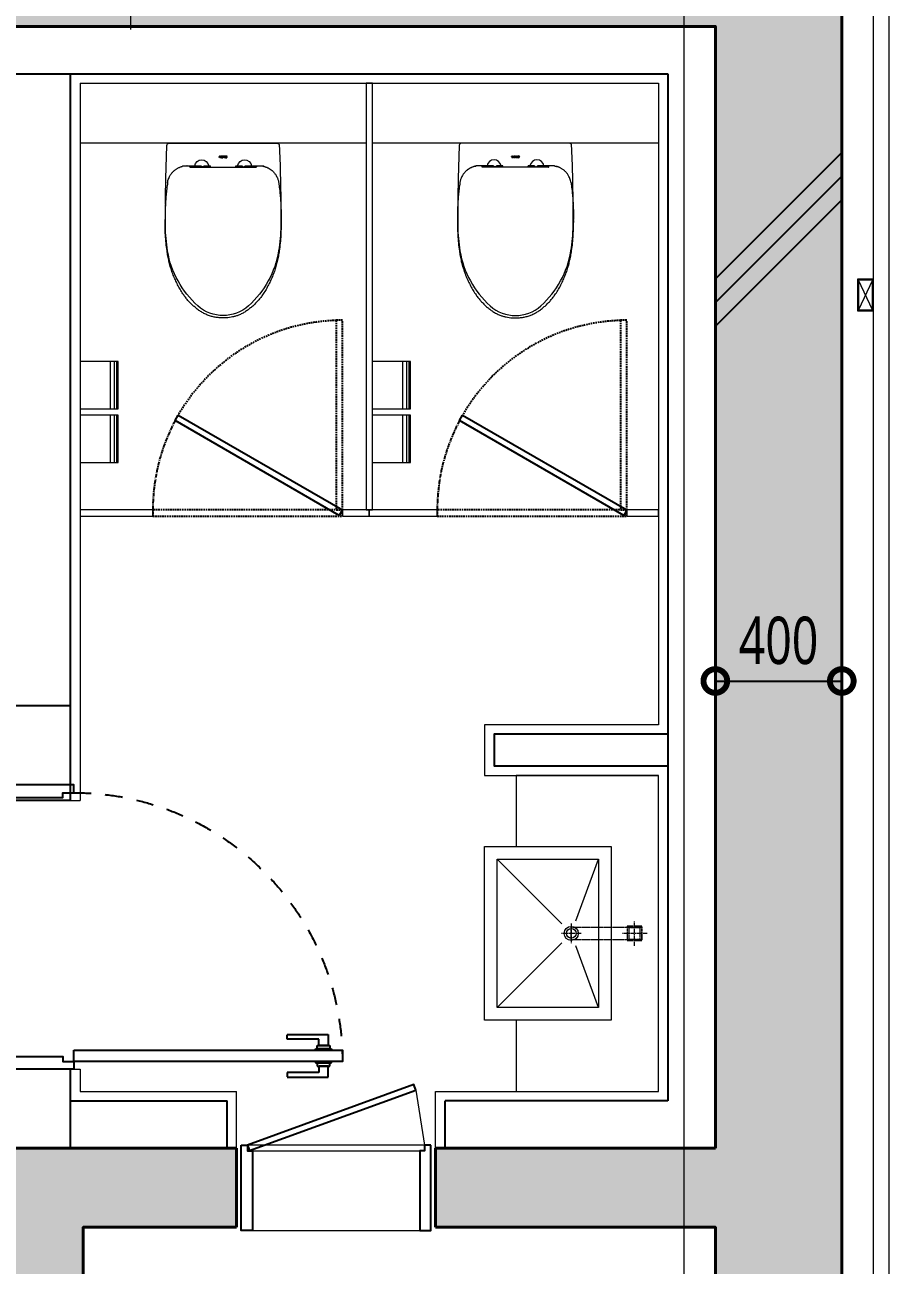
# Model space of a CAD drawing. Header units: millimetres. Extents: x 4739419 to 5837985, y 2291271 to 3446271.
# Drawn here: x 4996027 to 4998762, y 2416821 to 2420746 of the extents above; entities that cross this region are included whole.
import ezdxf

# ---------------------------------------------------------------- set-up
doc = ezdxf.new("R2010")
doc.units = ezdxf.units.MM
for name, pattern in [('XR-평면도$0$CENTER', [2, 1.25, -0.25, 0.25, -0.25]), ('XR-평면도$0$DASHEDX2', [1.5, 1, -0.5]), ('XR-평면도$0$HID', [2, 1.1, -0.9])]:
    doc.linetypes.add(name, pattern=pattern)
doc.layers.get('0').update_dxf_attribs({"color": 255})
for name, color, linetype, lineweight in [('XR-평면도$0$A-CNTL', 9, 'Continuous', 15), ('XR-평면도$0$A-CONC-LIN1', 9, 'Continuous', 40), ('XR-평면도$0$A-DWXM-DOOR', 9, 'Continuous', 25), ('XR-평면도$0$A-DWXM-ELEV', 9, 'Continuous', 18), ('XR-평면도$0$A-ELEV-LIN3', 9, 'Continuous', 18), ('XR-평면도$0$A-FLXM-SANI', 9, 'Continuous', 20), ('XR-평면도$0$A-SECT-LIN2', 9, 'Continuous', 20), ('XR-평면도$0$A-SECT-LIN3', 9, 'Continuous', 18), ('XR-평면도$0$A-WAXM-CUBI', 9, 'Continuous', 20), ('XR-평면도$0$A-WAXM-DRYW', 9, 'Continuous', 25), ('XR-평면도$0$A-WAXM-PANL', 9, 'Continuous', 20), ('XR-평면도$0$A-XXXX-FIN2', 9, 'Continuous', 20), ('XR-평면도$0$A-XXXX-HATC', 9, 'Continuous', 18), ('XR-평면도$0$A-XXXX-OPEN', 9, 'Continuous', 15)]:
    doc.layers.add(name, color=color, linetype=linetype, lineweight=lineweight)
doc.layers.add('XR-평면도$0$A-CONC-SOLD', color=9, linetype='Continuous')
doc.layers.add('XR-평면도$0$A-DIM', color=9, linetype='Continuous')
doc.styles.add('XR-평면도$0$Standard', font='malgun.ttf', dxfattribs={"width": 0.75, "height": 150})
doc.dimstyles.new('XR-평면도$0$STANDARD', dxfattribs={"dimtxt": 150, "dimasz": 150, "dimexe": 0.18, "dimexo": 0.0625, "dimgap": 50, "dimtad": 1, "dimtoh": 1, "dimdec": 0, "dimzin": 0, "dimdsep": 46, "dimlunit": 6, "dimtxsty": 'XR-평면도$0$Standard', "dimblk": 'XR-평면도$0$_DotSmall', "dimcen": 1, "dimadec": 0, "dimazin": 0, "dimtfac": 1, "dimtdec": 0, "dimtofl": 0, "dimtmove": 2, "dimatfit": 3, "dimldrblk": 'XR-평면도$0$_DotSmall', "dimfxl": 1, "dimtolj": 1, "dimtzin": 0, "dimarcsym": 0})

# ---------------------------------------------------------------- blocks, each defined once
blk = doc.blocks.new('XR-평면도$0$중심선(210216)')
at = {"layer": 'XR-평면도$0$A-CNTL', "ltscale": 300}
blk.add_lwpolyline([(132000, 206000), (132000, -10000)], dxfattribs=at)
blk = doc.blocks.new('XR-평면도$0$윈드컬럼(13000)_2')
at = {"layer": 'XR-평면도$0$A-SECT-LIN2'}
blk.add_lwpolyline([(-100, 6550), (-100, 6450), (-50, 6450), (-50, 6550)], close=True, dxfattribs=at)
at = {"layer": 'XR-평면도$0$A-SECT-LIN3'}
blk.add_lwpolyline([(-97, 6547), (-97, 6453), (-53, 6453), (-53, 6547)], close=True, dxfattribs=at)
at = {"layer": 'XR-평면도$0$A-XXXX-OPEN'}
for p, q in [((-97, 6453), (-53, 6547)), ((-97, 6547), (-53, 6453))]:
    blk.add_line(p, q, dxfattribs=at)
blk = doc.blocks.new('XR-평면도$0$_DotSmall')
at = {"color": 0, "linetype": 'ByBlock', "const_width": 0.5}
blk.add_lwpolyline([(-0.0625, 0, 1), (0.0625, 0, 1)], format="xyb", close=True, dxfattribs=at)
blk = doc.blocks.new('*D817')
at = {"layer": 'XR-평면도$0$A-DIM', "color": 0, "lineweight": -2, "transparency": 16777216}
for p, q in [((4998211.8, 2418966.2), (4998211.8, 2418669.6)), ((4998611.8, 2418966.2), (4998611.8, 2418669.6)), ((4998211.8, 2418669.8), (4998611.8, 2418669.8))]:
    blk.add_line(p, q, dxfattribs=at)
at = {"layer": 'XR-평면도$0$A-DIM', "color": 0, "lineweight": -2, "transparency": 16777216, "xscale": 150, "yscale": 150, "zscale": 150, "rotation": 180}
blk.add_blockref('XR-평면도$0$_DotSmall', (4998211.8, 2418669.8), dxfattribs=at)
at = {"layer": 'XR-평면도$0$A-DIM', "color": 0, "lineweight": -2, "transparency": 16777216, "xscale": 150, "yscale": 150, "zscale": 150}
blk.add_blockref('XR-평면도$0$_DotSmall', (4998611.8, 2418669.8), dxfattribs=at)
at = {"layer": 'XR-평면도$0$A-DIM', "color": 0, "transparency": 16777216, "insert": (4998411.8, 2418797.3), "char_height": 150, "attachment_point": 5, "style": 'XR-평면도$0$Standard'}
blk.add_mtext('\\A1;400', dxfattribs=at)
blk = doc.blocks.new('XR-평면도$0$대변기_04')
at = {"layer": 'XR-평면도$0$A-FLXM-SANI'}
for p, q in [((170.8, -200), (-170.8, -200)), ((-105, -274.9), (-105, -271.9)), ((-60, -270.9), (-60, -270.8)), ((-60, -270.8), (-60, -271)), ((-60, -271.4), (-60, -270.9)), ((-60, -271), (-60, -271.7)), ((-60, -271.7), (-60, -271.4)), ((-12.4, -240.2), (-11.5, -241.2)), ((-12.4, -240.2), (-6.8, -240.2)), ((-12.4, -242.2), (-12.4, -240.2)), ((-12.4, -240.4), (-11.6, -241.3)), ((-12.4, -240.6), (-11.7, -241.4)), ((-12.4, -240.8), (-11.7, -241.5)), ((-12.4, -240.9), (-11.8, -241.6)), ((-12.4, -241.1), (-11.8, -241.8)), ((-12.4, -241.3), (-11.8, -241.9)), ((-12.4, -241.5), (-11.8, -242.1)), ((-12.4, -241.7), (-11.9, -242.2)), ((-12.4, -241.8), (-12.1, -242.2)), ((-12.4, -242), (-12.3, -242.2)), ((-12.4, -242.2), (-12.4, -242.2)), ((-12.4, -242.2), (-11.8, -242.2)), ((-12.3, -240.2), (-11.4, -241.1)), ((-12.1, -240.2), (-11.3, -241)), ((-12, -240.2), (-11.2, -240.9)), ((-11.8, -240.2), (-11.1, -240.9)), ((-11.8, -242.2), (-11.8, -241.9)), ((-11.6, -240.2), (-11, -240.8)), ((-11.4, -240.2), (-10.8, -240.8)), ((-11.3, -240.2), (-10.6, -240.8)), ((-11.3, -244.8), (-11.3, -245.5)), ((-10.7, -244.8), (-11.3, -244.8)), ((-11.3, -244.9), (-10.8, -245.5)), ((-11.3, -245.1), (-10.9, -245.5)), ((-11.3, -245.2), (-11.1, -245.5)), ((-11.3, -245.4), (-11.3, -245.5)), ((-7.9, -245.5), (-11.3, -245.5)), ((-11.2, -244.8), (-10.6, -245.5)), ((-11.1, -240.2), (-10.4, -240.8)), ((-11, -244.8), (-10.4, -245.5)), ((-10.9, -240.2), (-10.3, -240.8)), ((-10.9, -244.8), (-10.2, -245.5)), ((-10.7, -240.2), (-9, -242)), ((-10.7, -240.8), (-10.3, -240.8)), ((-10.7, -244.8), (-10.1, -245.5)), ((-10.6, -240.2), (-9, -241.8)), ((-10.5, -244.8), (-9.9, -245.5)), ((-10.4, -240.2), (-9, -241.6)), ((-10.4, -244.7), (-9.7, -245.5)), ((-10.3, -240.8), (-9, -242.1)), ((-10.3, -240.8), (-10.3, -244.4)), ((-10.3, -241), (-9, -242.3)), ((-10.3, -241.2), (-9, -242.5)), ((-10.3, -241.4), (-9, -242.7)), ((-10.3, -241.5), (-9, -242.8)), ((-10.3, -241.7), (-9, -243)), ((-10.3, -241.9), (-9, -243.2)), ((-10.3, -242.1), (-9, -243.4)), ((-10.3, -242.3), (-9, -243.5)), ((-10.3, -242.4), (-9, -243.7)), ((-10.3, -242.6), (-9, -243.9)), ((-10.3, -242.8), (-9, -244.1)), ((-10.3, -243), (-9, -244.3)), ((-10.3, -243.1), (-9, -244.4)), ((-10.3, -243.3), (-8.1, -245.5)), ((-10.3, -243.5), (-8.3, -245.5)), ((-10.3, -243.7), (-8.5, -245.5)), ((-10.3, -243.8), (-8.6, -245.5)), ((-10.3, -244), (-8.8, -245.5)), ((-10.3, -244.2), (-9, -245.5)), ((-10.3, -244.4), (-9.2, -245.5)), ((-10.3, -244.5), (-9.3, -245.5)), ((-10.3, -244.7), (-9.5, -245.5)), ((-10.2, -240.2), (-9, -241.4)), ((-10, -240.2), (-9, -241.2)), ((-9.8, -240.2), (-9, -241.1)), ((-9.7, -240.2), (-9, -240.9)), ((-9.5, -240.2), (-8.9, -240.8)), ((-9.3, -240.2), (-8.7, -240.8)), ((-9.1, -240.2), (-8.5, -240.8)), ((-9, -240.2), (-8.3, -240.8)), ((-9, -240.8), (-9, -244.4)), ((-9, -240.8), (-8.5, -240.8)), ((-9, -245.5), (-9, -245.5)), ((-8.8, -240.2), (-8.1, -240.9)), ((-8.6, -240.2), (-6.8, -242)), ((-8.6, -244.8), (-7.9, -245.5)), ((-7.9, -244.8), (-8.6, -244.8)), ((-8.4, -240.2), (-6.8, -241.8)), ((-8.4, -244.8), (-7.9, -245.3)), ((-8.3, -240.2), (-6.8, -241.7)), ((-8.2, -244.8), (-7.9, -245.2)), ((-8.1, -240.2), (-6.8, -241.5)), ((-8, -244.8), (-7.9, -245)), ((-7.9, -240.2), (-6.8, -241.3)), ((-7.9, -244.8), (-7.9, -245.5)), ((-7.7, -240.2), (-6.8, -241.1)), ((-7.5, -240.2), (-6.8, -241)), ((-7.5, -241.5), (-6.8, -242.2)), ((-7.4, -240.2), (-6.8, -240.8)), ((-7.4, -241.7), (-7, -242.2)), ((-7.4, -241.9), (-7.1, -242.2)), ((-7.4, -242.2), (-7.4, -241.9)), ((-7.4, -242.1), (-7.3, -242.2)), ((-7.4, -242.2), (-6.8, -242.2)), ((-7.2, -240.2), (-6.8, -240.6)), ((-7, -240.2), (-6.8, -240.4)), ((-6.8, -240.2), (-6.8, -240.3)), ((-6.8, -242.2), (-6.8, -240.2)), ((-6.8, -240.8), (-6.8, -240.8)), ((-6.4, -242.6), (-3.3, -245.6)), ((-6.4, -242.8), (-3.5, -245.6)), ((-6.4, -243), (-3.7, -245.6)), ((-6.4, -243.1), (-3.9, -245.6)), ((-6.3, -242), (-4.9, -243.4)), ((-6.3, -242.1), (-4.8, -243.6)), ((-6.3, -242.3), (-4.7, -243.9)), ((-6.3, -242.4), (-4.6, -244.1)), ((-6.3, -243.4), (-4.1, -245.5)), ((-6.3, -243.6), (-4.4, -245.5)), ((-6.2, -241.8), (-4.9, -243)), ((-6.2, -241.9), (-4.9, -243.2)), ((-6.2, -243.9), (-4.7, -245.3)), ((-6.1, -241.6), (-4.9, -242.8)), ((-6, -241.4), (-4.9, -242.5)), ((-6, -241.5), (-4.9, -242.7)), ((-6, -244.2), (-5.1, -245.1)), ((-5.9, -241.3), (-4.9, -242.3)), ((-5.8, -241.1), (-4.8, -242)), ((-5.8, -241.2), (-4.8, -242.2)), ((-5.7, -241), (-4.8, -241.9)), ((-5.6, -240.9), (-4.7, -241.8)), ((-5.5, -240.8), (-4.7, -241.6)), ((-5.4, -240.7), (-4.6, -241.5)), ((-5.3, -240.7), (-4.6, -241.4)), ((-5.2, -240.6), (-4.5, -241.3)), ((-5.1, -240.5), (-4.4, -241.2)), ((-5, -240.5), (-4.4, -241.1)), ((-4.9, -240.4), (-4.3, -241)), ((-4.7, -240.3), (-4.2, -240.9)), ((-4.6, -240.3), (-4.1, -240.8)), ((-4.5, -240.2), (-3.9, -240.8)), ((-4.4, -240.2), (-3.8, -240.7)), ((-4.2, -240.1), (-3.7, -240.7)), ((-4.1, -240.1), (-3.5, -240.7)), ((-4, -240.1), (-3.4, -240.6)), ((-3.9, -244.9), (-3.2, -245.6)), ((-3.8, -240), (-3.2, -240.6)), ((-3.7, -245), (-3, -245.6)), ((-3.6, -240), (-3, -240.7)), ((-3.5, -240), (-2.7, -240.8)), ((-3.4, -245), (-2.8, -245.6)), ((-3.3, -240), (-0.3, -243.1)), ((-3.3, -245), (-2.7, -245.6)), ((-3.1, -240), (-0.2, -242.9)), ((-3.1, -245), (-2.5, -245.5)), ((-3, -245), (-2.4, -245.5)), ((-2.9, -240), (-0.2, -242.7)), ((-2.8, -244.9), (-2.3, -245.5)), ((-2.7, -240.1), (-0.3, -242.5)), ((-2.7, -244.9), (-2.1, -245.4)), ((-2.6, -244.8), (-2, -245.4)), ((-2.5, -240.1), (-0.3, -242.3)), ((-2.5, -244.7), (-1.9, -245.3)), ((-2.4, -244.7), (-1.8, -245.3)), ((-2.3, -240.2), (-0.3, -242.1)), ((-2.3, -244.6), (-1.7, -245.2)), ((-2.2, -244.5), (-1.5, -245.1)), ((-2.1, -244.4), (-1.4, -245.1)), ((-2, -240.3), (-0.4, -241.8)), ((-2, -241.5), (-0.3, -243.2)), ((-2, -244.2), (-1.2, -244.9)), ((-2, -244.3), (-1.3, -245)), ((-1.9, -241.8), (-0.3, -243.4)), ((-1.9, -243.9), (-1.1, -244.7)), ((-1.9, -244), (-1.1, -244.8)), ((-1.8, -242), (-0.3, -243.5)), ((-1.8, -242.3), (-0.4, -243.6)), ((-1.8, -243.3), (-0.7, -244.4)), ((-1.8, -243.5), (-0.8, -244.5)), ((-1.8, -243.6), (-0.9, -244.6)), ((-1.8, -243.8), (-1, -244.6)), ((-1.7, -242.5), (-0.4, -243.8)), ((-1.7, -242.7), (-0.5, -243.9)), ((-1.7, -242.8), (-0.5, -244)), ((-1.7, -243), (-0.6, -244.1)), ((-1.7, -243.2), (-0.7, -244.3)), ((-1.6, -240.5), (-0.6, -241.5)), ((0.3, -240.2), (1.2, -241.2)), ((0.3, -240.2), (6, -240.2)), ((0.3, -242.2), (0.3, -240.2)), ((0.3, -240.4), (1.1, -241.3)), ((0.3, -240.6), (1.1, -241.4)), ((0.3, -240.8), (1, -241.5)), ((0.3, -240.9), (1, -241.6)), ((0.3, -241.1), (0.9, -241.8)), ((0.3, -241.3), (0.9, -241.9)), ((0.3, -241.5), (0.9, -242.1)), ((0.3, -241.7), (0.8, -242.2)), ((0.3, -241.8), (0.7, -242.2)), ((0.3, -242), (0.5, -242.2)), ((0.3, -242.2), (0.3, -242.2)), ((0.3, -242.2), (0.9, -242.2)), ((0.4, -240.2), (1.3, -241.1)), ((0.6, -240.2), (1.4, -241)), ((0.8, -240.2), (1.5, -240.9)), ((0.9, -242.2), (0.9, -241.9)), ((1, -240.2), (1.7, -240.9)), ((1.1, -240.2), (1.8, -240.8)), ((1.3, -240.2), (1.9, -240.8)), ((2.1, -244.8), (1.4, -244.8)), ((1.4, -244.8), (1.4, -245.5)), ((1.4, -244.9), (2, -245.5)), ((1.4, -245.1), (1.8, -245.5)), ((1.4, -245.2), (1.6, -245.5)), ((1.4, -245.4), (1.5, -245.5)), ((4.9, -245.5), (1.4, -245.5)), ((1.5, -240.2), (2.1, -240.8)), ((1.5, -244.8), (2.2, -245.5)), ((1.7, -240.2), (2.3, -240.8)), ((1.7, -244.8), (2.3, -245.5)), ((1.8, -240.2), (2.5, -240.8)), ((1.9, -244.8), (2.5, -245.5)), ((2, -240.2), (3.8, -242)), ((2, -240.8), (2.5, -240.8)), ((2.1, -244.8), (2.7, -245.5)), ((2.2, -240.2), (3.8, -241.8)), ((2.2, -244.8), (2.9, -245.5)), ((2.3, -244.7), (3, -245.5)), ((2.4, -240.2), (3.8, -241.6)), ((2.4, -244.7), (3.2, -245.5)), ((2.5, -240.2), (3.8, -241.4)), ((2.5, -240.8), (3.8, -242.1)), ((2.5, -240.8), (2.5, -244.4)), ((2.5, -241), (3.8, -242.3)), ((2.5, -241.2), (3.8, -242.5)), ((2.5, -241.4), (3.8, -242.7)), ((2.5, -241.5), (3.8, -242.8)), ((2.5, -241.7), (3.8, -243)), ((2.5, -241.9), (3.8, -243.2)), ((2.5, -242.1), (3.8, -243.4)), ((2.5, -242.3), (3.8, -243.5)), ((2.5, -242.4), (3.8, -243.7)), ((2.5, -242.6), (3.8, -243.9)), ((2.5, -242.8), (3.8, -244.1)), ((2.5, -243), (3.8, -244.3)), ((2.5, -243.1), (3.8, -244.4)), ((2.5, -243.3), (4.6, -245.5)), ((2.5, -243.5), (4.5, -245.5)), ((2.5, -243.7), (4.3, -245.5)), ((2.5, -243.8), (4.1, -245.5)), ((2.5, -244), (3.9, -245.5)), ((2.5, -244.2), (3.8, -245.5)), ((2.5, -244.4), (3.6, -245.5)), ((2.5, -244.5), (3.4, -245.5)), ((2.7, -240.2), (3.8, -241.2)), ((2.9, -240.2), (3.8, -241.1)), ((3.1, -240.2), (3.8, -240.9)), ((3.3, -240.2), (3.9, -240.8)), ((3.4, -240.2), (4.1, -240.8)), ((3.6, -240.2), (4.2, -240.8)), ((3.8, -240.2), (4.4, -240.8)), ((3.8, -240.8), (4.3, -240.8)), ((3.8, -240.8), (3.8, -244.4)), ((3.8, -245.5), (3.8, -245.5)), ((4, -240.2), (4.7, -240.9)), ((4.1, -240.2), (6, -242)), ((4.2, -244.8), (4.8, -245.5)), ((4.9, -244.8), (4.2, -244.8)), ((4.3, -240.2), (6, -241.8)), ((4.4, -244.8), (4.9, -245.3)), ((4.5, -240.2), (6, -241.7)), ((4.5, -244.8), (4.9, -245.2)), ((4.7, -240.2), (6, -241.5)), ((4.7, -244.8), (4.9, -245)), ((4.8, -240.2), (6, -241.3)), ((4.9, -244.8), (4.9, -245.5)), ((5, -240.2), (6, -241.1)), ((5.2, -240.2), (6, -241)), ((5.3, -241.5), (6, -242.2)), ((5.3, -241.7), (5.8, -242.2)), ((5.3, -241.9), (5.6, -242.2)), ((5.3, -242.2), (5.3, -241.9)), ((5.3, -242.1), (5.4, -242.2)), ((5.3, -242.2), (6, -242.2)), ((5.4, -240.2), (6, -240.8)), ((5.5, -240.2), (6, -240.6)), ((5.7, -240.2), (6, -240.4)), ((5.9, -240.2), (6, -240.3)), ((6, -242.2), (6, -240.2)), ((6, -240.8), (6, -240.8)), ((6.4, -242.3), (8, -243.9)), ((6.4, -242.4), (8.1, -244.1)), ((6.4, -242.6), (9.4, -245.6)), ((6.4, -242.8), (9.2, -245.6)), ((6.4, -243), (9, -245.6)), ((6.4, -243.1), (8.8, -245.6)), ((6.4, -243.4), (8.6, -245.5)), ((6.5, -241.9), (7.9, -243.2)), ((6.5, -242), (7.9, -243.4)), ((6.5, -242.1), (7.9, -243.6)), ((6.5, -243.6), (8.3, -245.5)), ((6.6, -241.6), (7.8, -242.8)), ((6.6, -241.8), (7.8, -243)), ((6.6, -243.9), (8, -245.3)), ((6.7, -241.5), (7.8, -242.7)), ((6.8, -241.3), (7.9, -242.3)), ((6.8, -241.4), (7.9, -242.5)), ((6.8, -244.2), (7.6, -245.1)), ((6.9, -241.2), (7.9, -242.2)), ((7, -241.1), (7.9, -242)), ((7.1, -241), (8, -241.9)), ((7.2, -240.9), (8, -241.8)), ((7.3, -240.8), (8, -241.6)), ((7.4, -240.7), (8.1, -241.5)), ((7.5, -240.7), (8.2, -241.4)), ((7.6, -240.6), (8.2, -241.3)), ((7.7, -240.5), (8.3, -241.2)), ((7.8, -240.5), (8.4, -241.1)), ((7.9, -240.4), (8.5, -241)), ((8, -240.3), (8.6, -240.9)), ((8.1, -240.3), (8.7, -240.8)), ((8.2, -240.2), (8.8, -240.8)), ((8.4, -240.2), (8.9, -240.7)), ((8.5, -240.1), (9.1, -240.7)), ((8.6, -240.1), (9.2, -240.7)), ((8.8, -240.1), (9.4, -240.6)), ((8.8, -244.9), (9.6, -245.6)), ((8.9, -240), (9.5, -240.6)), ((9.1, -240), (9.8, -240.7)), ((9.1, -245), (9.8, -245.6)), ((9.3, -240), (10, -240.8)), ((9.3, -245), (9.9, -245.6)), ((9.4, -240), (12.5, -243.1)), ((9.5, -245), (10.1, -245.6)), ((9.6, -240), (12.5, -242.9)), ((9.6, -245), (10.2, -245.5)), ((9.8, -240), (12.5, -242.7)), ((9.8, -245), (10.3, -245.5)), ((9.9, -244.9), (10.5, -245.5)), ((10, -240.1), (12.5, -242.5)), ((10.1, -244.9), (10.6, -245.4)), ((10.2, -240.1), (12.5, -242.3)), ((10.2, -244.8), (10.7, -245.4)), ((10.3, -244.7), (10.9, -245.3)), ((10.4, -244.7), (11, -245.3)), ((10.5, -240.2), (12.4, -242.1)), ((10.5, -244.6), (11.1, -245.2)), ((10.6, -244.4), (11.3, -245.1)), ((10.6, -244.5), (11.2, -245.1)), ((10.7, -244.3), (11.4, -245)), ((10.8, -240.3), (12.3, -241.8)), ((10.8, -241.5), (12.5, -243.2)), ((10.8, -244), (11.6, -244.8)), ((10.8, -244.2), (11.5, -244.9)), ((10.9, -241.8), (12.4, -243.4)), ((10.9, -242), (12.4, -243.5)), ((10.9, -243.6), (11.9, -244.6)), ((10.9, -243.8), (11.8, -244.6)), ((10.9, -243.9), (11.7, -244.7)), ((11, -242.3), (12.4, -243.6)), ((11, -242.5), (12.3, -243.8)), ((11, -242.7), (12.3, -243.9)), ((11, -242.8), (12.2, -244)), ((11, -243), (12.2, -244.1)), ((11, -243.2), (12.1, -244.3)), ((11, -243.3), (12, -244.4)), ((11, -243.5), (11.9, -244.5)), ((11.2, -240.5), (12.1, -241.5)), ((40, -275.2), (40, -270.8)), ((60, -270.8), (60, -271.7)), ((70, -271.7), (70, -270.8)), ((105, -271.8), (105, -275)), ((183.6, -443.9), (183.6, -450.5))]:
    blk.add_line(p, q, dxfattribs=at)
for centre, radius, start, end in [((4817.4, -426.1), 5000, 177.4853, 179.6259), ((-170.8, -207), 7, 90, 177.4853), ((170.8, -207), 7, 2.5147, 90), ((-4817.4, -426.1), 5000, 0.3742, 2.5147), ((-104, -271.8), 0.977, 88.2538, 186.3124), ((-117.5, -271.4), 13.5, 358.9467, 2.8064), ((-67.8, -275), 22.6, 10.9217, 169.0858), ((-83.5, -271.4), 13.6, 358.9539, 2.7992), ((-343.4, -275), 303.5, 359.9556, 0.7931), ((-10.7, -241.9), 1.07, 90, 179.9879), ((-10.7, -244.4), 0.4, 270, 0), ((-8.6, -244.4), 0.4, 179.9875, 270), ((-8.5, -241.9), 1.07, 359.9879, 90), ((-3.6, -242.8), 2.73, 142.9971, 216.4376), ((-3.2, -243.3), 3.27, 39.7691, 140.1969), ((-3.2, -242.4), 3.27, 219.3563, 320.6103), ((-1.2, -242.8), 3.64, 160.7944, 199.1203), ((-3.2, -242.1), 1.47, 19.1935, 160.7944), ((-3.2, -243.5), 1.47, 199.1203, 340.8677), ((-5.3, -242.8), 3.64, 340.8677, 19.1935), ((-2.9, -242.8), 2.73, 323.5258, 36.9655), ((2, -241.9), 1.07, 90, 179.9879), ((2.1, -244.4), 0.4, 270, 0), ((4.2, -244.4), 0.4, 179.9875, 270), ((4.3, -241.9), 1.07, 359.9879, 90), ((9.1, -242.8), 2.73, 142.9971, 216.4376), ((9.4, -243.3), 3.27, 39.7691, 140.1969), ((9.4, -242.4), 3.27, 219.3563, 320.6103), ((11.5, -242.8), 3.64, 160.7944, 199.1203), ((9.4, -242.1), 1.47, 19.1935, 160.7944), ((9.4, -243.5), 1.47, 199.1203, 340.8677), ((7.4, -242.8), 3.64, 340.8677, 19.1935), ((9.8, -242.8), 2.73, 323.5659, 37.0064), ((67.8, -275), 22.6, 10.9294, 169.0706), ((4817.4, -426.1), 5000, 179.6259, 180.4069), ((-7645.2, -414.1), 7827.8, 359.65229, 0.13615), ((317.5, -458), 500, 180.4069, 189.5044), ((-317.5, -458), 500, 350.4956, 359.5931), ((120.2, -491.1), 300, 189.5044, 228.0848), ((-120.2, -491.1), 300, 311.9152, 350.4956), ((0, -625), 120, 228.0848, 311.9152)]:
    blk.add_arc(centre, radius, start, end, dxfattribs=at)
for points, knots in [([(-130.1, -273.1), (-131, -273.4), (-132.8, -273.9), (-135.5, -274.9), (-138.1, -275.9), (-140.8, -277.2), (-143.5, -278.6), (-146, -280), (-147.9, -281.2), (-149.7, -282.4), (-151.4, -283.7), (-153.1, -285), (-155.7, -287.1), (-158.8, -290.1), (-162.4, -294.1), (-165.3, -298), (-168, -302.3), (-170.6, -307.1), (-172.7, -312.2), (-174.2, -316.8), (-175.2, -320.9), (-175.6, -323.5), (-175.8, -324.8)], [0, 0, 0, 0, 0.038415, 0.080237, 0.115789, 0.152261, 0.201926, 0.239706, 0.271286, 0.296594, 0.32824, 0.357618, 0.384708, 0.465477, 0.537704, 0.603102, 0.664392, 0.747724, 0.826007, 0.891661, 0.946891, 1, 1, 1, 1]), ([(-130.1, -273.1), (-130.1, -273.1), (-130.1, -273.1), (-130, -273.1), (-130, -273.1)], [0, 0, 0, 0, 0.8492725, 1, 1, 1, 1]), ([(-125.6, -271.9), (-125.7, -271.9), (-126.5, -272), (-127.3, -272.3), (-128.1, -272.5)], [0, 0, 0, 0, 0.148354, 1, 1, 1, 1]), ([(-128.1, -272.5), (-128.1, -272.5), (-128, -272.5), (-128, -272.5), (-128, -272.5)], [0, 0, 0, 0, 0.237308, 1, 1, 1, 1]), ([(-128, -272.5), (-127.7, -272.4), (-127.3, -272.3), (-126.8, -272.1), (-126.3, -272), (-125.9, -271.9), (-125.3, -271.8), (-125.1, -271.8), (-124.9, -271.8)], [0, 0, 0, 0, 0.277829, 0.36409, 0.414764, 0.750072, 0.791805, 1, 1, 1, 1]), ([(-114.1, -270.9), (-115.6, -270.9), (-118.6, -271), (-122.2, -271.3), (-124.3, -271.7), (-124.9, -271.8)], [0, 0, 0, 0, 0.411206, 0.828701, 1, 1, 1, 1]), ([(-105.5, -271), (-105.5, -270.9), (-105.5, -270.8), (-105.5, -270.8), (-105.5, -270.8)], [0, 0, 0, 0, 0.410182, 1, 1, 1, 1]), ([(-105.5, -271), (-105.5, -271.5), (-105.5, -272.5), (-105.5, -273.8), (-105.5, -274.5)], [0, 0, 0, 0, 0.4995125, 1, 1, 1, 1]), ([(-103.8, -275.1), (-104, -275.1), (-104.4, -275.1), (-104.9, -275), (-105.3, -274.8), (-105.5, -274.7), (-105.5, -274.5), (-105.5, -274.5)], [0, 0, 0, 0, 0.209175, 0.417993, 0.636294, 0.87499, 1, 1, 1, 1]), ([(-104, -271.7), (-103.7, -272.1), (-103.3, -272.8), (-103, -274.1), (-103, -275), (-103, -275.1)], [0, 0, 0, 0, 0.454665, 0.904191, 1, 1, 1, 1]), ([(-60, -271.7), (-60, -271.9), (-60.1, -272.3), (-60.9, -273), (-62.1, -273.7), (-63.7, -274.1), (-65.4, -274.2), (-67, -274), (-68.4, -273.4), (-69.4, -272.7), (-69.9, -272.1), (-70, -271.8), (-70, -271.7)], [0, 0, 0, 0, 0.103475, 0.206828, 0.313388, 0.42291, 0.52874, 0.629845, 0.732607, 0.840648, 0.949677, 1, 1, 1, 1]), ([(60, -271.7), (60.1, -271.9), (60.2, -272.3), (61, -273), (62.2, -273.7), (63.7, -274.1), (65.4, -274.2), (67, -273.9), (68.4, -273.4), (69.5, -272.7), (69.9, -272.1), (70, -271.8), (70, -271.7)], [0, 0, 0, 0, 0.103475, 0.206828, 0.313388, 0.42291, 0.52874, 0.629845, 0.732607, 0.840648, 0.949676, 1, 1, 1, 1]), ([(103.8, -275.1), (104, -275.1), (104.4, -275.1), (104.9, -275), (105.3, -274.8), (105.5, -274.7), (105.5, -274.5), (105.5, -274.5)], [0, 0, 0, 0, 0.209176, 0.417993, 0.636294, 0.87499, 1, 1, 1, 1]), ([(105, -271.8), (105, -271.6), (105, -271.4), (104.7, -271), (104.4, -270.8), (104.1, -270.8), (104, -270.8)], [0, 0, 0, 0, 0.263853, 0.504852, 0.762392, 1, 1, 1, 1]), ([(105.5, -274.5), (105.5, -273.8), (105.5, -272.6), (105.5, -271.6), (105.5, -270.8)], [0, 0, 0, 0, 0.4995125, 0.960743, 0.960743, 0.960743, 0.960743]), ([(124.9, -271.8), (124.3, -271.7), (122.2, -271.3), (118.6, -271), (115.6, -270.9), (114.1, -270.9)], [0, 0, 0, 0, 0.1710117, 0.5886504, 1, 1, 1, 1]), ([(114.2, -270.9), (114.2, -270.9), (114.3, -270.8), (114.3, -271), (114.4, -271.1)], [0, 0, 0, 0, 0.071491, 1, 1, 1, 1]), ([(124.9, -271.8), (125.1, -271.8), (125.3, -271.8), (126.3, -272.1), (127.2, -272.3), (128, -272.5)], [0, 0, 0, 0, 0.200369, 0.236922, 1, 1, 1, 1]), ([(175.8, -324.8), (175.4, -322.5), (174.6, -317.8), (172.3, -311.1), (169.8, -305.4), (167.1, -300.7), (164.6, -297), (161.9, -293.6), (159.2, -290.6), (156.3, -287.7), (153.3, -285.1), (149.9, -282.5), (146.7, -280.4), (143.3, -278.5), (140.1, -276.8), (136.7, -275.3), (133.4, -274.1), (131.1, -273.4), (130.1, -273.1)], [0, 0, 0, 0, 0.0949328, 0.1951642, 0.2909612, 0.3524756, 0.417565, 0.4723785, 0.5311917, 0.5840098, 0.6422862, 0.6943077, 0.7572587, 0.7998813, 0.856097, 0.9039317, 0.9546453, 1, 1, 1, 1]), ([(-39.9, -275.3), (-43.7, -275.3), (-55.8, -275.3), (-72.3, -275.3), (-90.3, -275.2), (-99.3, -275.2), (-103.8, -275.1)], [0.3906777, 0.3906777, 0.3906777, 0.3906777, 0.479148, 0.7393423, 0.8696738, 1, 1, 1, 1]), ([(0, -275), (-8.3, -275.1), (-21.6, -275.1), (-34.9, -275.2), (-39.9, -275.3)], [0, 0, 0, 0, 0.239537, 0.3841354, 0.3841354, 0.3841354, 0.3841354]), ([(40, -275.2), (35.7, -275.2), (22.4, -275.2), (9, -275.1), (0, -275)], [0.6153596, 0.6153596, 0.6153596, 0.6153596, 0.7396342, 1, 1, 1, 1]), ([(103.8, -275.1), (95.5, -275.2), (79, -275.3), (58.1, -275.3), (45.4, -275.3), (40, -275.3)], [0, 0, 0, 0, 0.2396084, 0.4796254, 0.6047896, 0.6047896, 0.6047896, 0.6047896]), ([(-175.8, -324.8), (-176.7, -331.2), (-178.5, -344), (-180.4, -363.2), (-182, -382.5), (-183, -401.9), (-183.5, -421.3), (-183.6, -434.2), (-183.6, -440.6)], [0, 0, 0, 0, 0.166639, 0.333309, 0.49999, 0.666698, 0.833429, 1, 1, 1, 1]), ([(175.8, -324.8), (176.7, -331.2), (178.5, -344), (180.4, -363.2), (182, -382.5), (183, -401.9), (183.5, -421.3), (183.6, -434.2), (183.6, -440.6)], [0, 0, 0, 0, 0.166639, 0.333309, 0.49999, 0.666697, 0.833429, 1, 1, 1, 1]), ([(-183.6, -440.6), (-183.6, -449), (-183.6, -465.7), (-182.7, -490.8), (-180.8, -515.8), (-178.1, -537.9), (-174.9, -557.1), (-171.5, -573.5), (-167.3, -589.6), (-162.2, -605.6), (-156.2, -621.1), (-149.4, -636.4), (-141.9, -651.3), (-133.8, -665.9), (-125.5, -678.8), (-117.2, -690), (-109.2, -699.6), (-100.5, -708.6), (-91.3, -717.1), (-81.5, -725), (-71.3, -732.2), (-60.5, -738.6), (-49.9, -743.5), (-39.7, -747.1), (-29.9, -749.6), (-20, -751.2), (-10, -752.2), (-3.3, -752.4), (0, -752.4)], [0, 0, 0, 0, 0.062557, 0.12508, 0.18759, 0.250104, 0.291778, 0.333444, 0.375116, 0.416777, 0.45842, 0.500087, 0.541771, 0.583424, 0.625082, 0.656338, 0.687572, 0.718789, 0.750022, 0.781276, 0.8125, 0.843692, 0.874899, 0.899873, 0.924876, 0.949924, 0.974989, 1, 1, 1, 1]), ([(0, -752.4), (4.2, -752.3), (12.6, -752.1), (25, -750.6), (37.3, -747.9), (49.2, -743.8), (60.7, -738.5), (71.5, -732.1), (81.7, -724.9), (91.4, -716.9), (100.7, -708.5), (109.4, -699.4), (117.4, -689.8), (125.7, -678.6), (134, -665.7), (142.1, -651.1), (149.5, -636.1), (156.3, -620.9), (162.3, -605.3), (167.4, -589.4), (171.5, -573.2), (174.9, -556.9), (178.1, -537.7), (180.8, -515.6), (182.7, -490.6), (183.6, -465.6), (183.6, -449), (183.6, -440.6)], [0, 0, 0, 0, 0.031308, 0.062636, 0.093975, 0.125326, 0.156662, 0.18798, 0.21927, 0.250537, 0.281806, 0.313082, 0.344355, 0.375622, 0.417293, 0.458942, 0.500569, 0.542214, 0.583862, 0.625521, 0.66717, 0.708806, 0.750426, 0.81284, 0.875244, 0.937632, 1, 1, 1, 1]), ([(183.6, -440.6), (183.6, -440.6), (183.6, -440.6), (183.6, -440.6), (183.6, -440.6), (183.6, -440.6)], [0, 0, 0, 0, 0.120536, 0.555116, 1, 1, 1, 1])]:
    blk.add_open_spline(points, degree=3, knots=knots, dxfattribs=at)
for points in [[(-130.1, -273.1), (-128, -272.5)], [(-128, -272.5), (-130, -273.1)], [(-105.7, -270.8), (-114.2, -270.9)], [(-90, -270.8), (-104, -270.8)], [(-70, -270.8), (-90, -270.8)], [(-45.6, -270.8), (-60, -270.8)], [(-40, -270.8), (-45.6, -270.8)], [(45.6, -270.8), (40, -270.8)], [(60, -270.8), (45.6, -270.8)], [(90, -270.8), (70, -270.8)], [(104, -270.8), (90, -270.8)], [(114.3, -270.9), (105.5, -270.8)], [(128, -272.5), (130.1, -273.1)]]:
    blk.add_open_spline(points, degree=1, dxfattribs=at)
blk = doc.blocks.new('XR-평면도$0$세면대2')
at = {"layer": 'XR-평면도$0$A-FLXM-SANI', "color": 1, "linetype": 'XR-평면도$0$CENTER', "ltscale": 10}
for p, q in [((0, -36), (0, -116)), ((39.5, -76), (-39.5, -76)), ((0, -244.8), (0, -307.2)), ((-31.2, -276), (31.2, -276))]:
    blk.add_line(p, q, dxfattribs=at)
at = {"layer": 'XR-평면도$0$A-FLXM-SANI', "color": 9}
for points in [[(275, -450), (500, -450), (500, 0), (-500, 0), (-500, -450), (-275, -450)], [(-39.7, -261.5), (-235, -190)], [(235, -190), (39.7, -261.5)], [(-235, -510), (-29.9, -305.8)], [(29.9, -305.8), (235, -510)]]:
    blk.add_lwpolyline(points, dxfattribs=at)
at = {"layer": 'XR-평면도$0$A-FLXM-SANI', "color": 8, "linetype": 'XR-평면도$0$DASHEDX2', "elevation": 0}
for points in [[(-23, -53), (-23, -99), (23, -99), (23, -53)], [(-18, -58), (-18, -94), (18, -94), (18, -58)]]:
    blk.add_lwpolyline(points, close=True, dxfattribs=at)
at = {"layer": 'XR-평면도$0$A-FLXM-SANI', "color": 8, "linetype": 'XR-평면도$0$DASHEDX2'}
blk.add_lwpolyline([(-20, -53), (20, -53), (20, -276), (-20, -276)], close=True, dxfattribs=at)
at = {"layer": 'XR-평면도$0$A-FLXM-SANI', "color": 3}
blk.add_lwpolyline([(-275, -150), (275, -150), (275, -550), (-275, -550)], close=True, dxfattribs=at)
at = {"layer": 'XR-평면도$0$A-FLXM-SANI', "color": 9}
blk.add_lwpolyline([(-235, -510), (-235, -190), (235, -190), (235, -510)], close=True, dxfattribs=at)
for radius in [22.3, 15.3]:
    blk.add_circle((0, -276), radius, dxfattribs=at)
blk = doc.blocks.new('XR-평면도$0$도어_005')
at = {"layer": 'XR-평면도$0$A-DWXM-DOOR'}
blk.add_lwpolyline([(60, 0), (60, 850), (25, 850), (25, 0)], close=True, dxfattribs=at)
at = {"layer": 'XR-평면도$0$A-DWXM-DOOR', "color": 9, "linetype": 'XR-평면도$0$DASHEDX2', "ltscale": 2}
for points in [[(-25, 805), (10, 805), (10, 775), (-10, 775), (-10, 675), (-25, 675)], [(20, 810), (20, 770), (10, 770), (10, 810)], [(20, 765), (20, 815), (25, 815), (25, 765)], [(65, 765), (65, 815), (60, 815), (60, 765)], [(65, 810), (65, 770), (75, 770), (75, 810)], [(110, 805), (75, 805), (75, 775), (95, 775), (95, 675), (110, 675)]]:
    blk.add_lwpolyline(points, close=True, dxfattribs=at)
at = {"layer": 'XR-평면도$0$A-DWXM-DOOR', "color": 0}
for points in [[(40, -220), (40, -35), (25, -35), (25, 0), (0, 0), (0, -220)], [(860, -220), (860, -35), (875, -35), (875, 0), (900, 0), (900, -220)]]:
    blk.add_lwpolyline(points, close=True, dxfattribs=at)
at = {"layer": 'XR-평면도$0$A-DWXM-DOOR', "color": 1, "linetype": 'XR-평면도$0$HID', "ltscale": 50}
blk.add_arc((25, 0), 850, 0, 90, dxfattribs=at)
blk = doc.blocks.new('XR-평면도$0$점검용도어250(210707)')
at = {"layer": 'XR-평면도$0$A-DWXM-DOOR'}
blk.add_lwpolyline([(-273.7, 252.6), (252.6, 444.1), (246.2, 461.5), (-280, 270)], close=True, dxfattribs=at)
for points in [[(-300, 270), (-280, 270), (-280, 251.5), (-265, 251.5), (-265, 0), (-300, 0), (-300, 270)], [(300, 270), (280, 270), (280, 251.5), (265, 251.5), (265, 0), (300, 0), (300, 270)]]:
    blk.add_lwpolyline(points, dxfattribs=at)
at = {"layer": 'XR-평면도$0$A-DWXM-ELEV'}
for p, q in [((252.6, 444.1), (280, 270)), ((280, 270), (-280, 270)), ((-265, 251.5), (265, 251.5)), ((-265, 0), (265, 0))]:
    blk.add_line(p, q, dxfattribs=at)
blk = doc.blocks.new('XR-평면도$0$ELEV_16인승(2호기)')
at = {"layer": 'XR-평면도$0$A-CNTL'}
blk.add_line((2810, 1275), (-60, 1275), dxfattribs=at)
blk = doc.blocks.new('XR-평면도$0$CORE_03_06_B2F 3F에서8F (230330)')
at = {"layer": 'XR-평면도$0$A-CONC-SOLD'}
h = blk.add_hatch(dxfattribs=at)
h.set_pattern_fill('CONC', color=256, scale=100, angle=180)
h.set_pattern_definition([(225, (259193, 729020.6), (2121.32, -2121.32), []), (225, (259193, 728945.6), (2121.32, -2121.32), []), (225, (259193, 728870.6), (2121.32, -2121.32), [])])
h.paths.add_polyline_path([(0, 0), (10950, 0), (10950, 10700), (10550, 10700), (10550, 10000), (7300, 10000), (7300, 9550), (7550, 9550), (7550, 9750), (10550, 9750), (10550, 7250), (8850, 7250), (8850, 7000), (10550, 7000), (10550, 400), (7550, 400), (7550, 7000), (7750, 7000), (7750, 7250), (7550, 7250), (7550, 8450), (7300, 8450), (7300, 5550), (6850, 5550), (6850, 5300), (7300, 5300), (7300, 400), (3500, 400), (3500, 900), (3250, 900), (3250, 400), (400, 400), (400, 2700), (3250, 2700), (3250, 2200), (3500, 2200), (3500, 3500), (3250, 3500), (3250, 2950), (400, 2950), (400, 5300), (3250, 5300), (3250, 4700), (3500, 4700), (3500, 5300), (5750, 5300), (5750, 5550), (5300, 5550), (5300, 7900), (5050, 7900), (5050, 5550), (400, 5550), (400, 9100), (1300, 9100), (1300, 9350), (400, 9350), (400, 12000), (2400, 12000), (2400, 9350), (1915, 9350), (1915, 9100), (3550, 9100), (3550, 9350), (2650, 9350), (2650, 12000), (5050, 12000), (5050, 9350), (4150, 9350), (4150, 9100), (5300, 9100), (5300, 12000), (5750, 12000), (5750, 12400), (0, 12400)])
h.paths.add_polyline_path([(6850, 12000), (10550, 12000), (10550, 11800), (10950, 11800), (10950, 12400), (6850, 12400)], flags=17)
at = {"layer": 'XR-평면도$0$A-XXXX-HATC'}
h = blk.add_hatch(color=253, dxfattribs=at)
h.dxf.hatch_style = 1
h.paths.add_polyline_path([(0, 12400), (0, 0), (10950, 0), (10950, 10685), (10550, 10685), (10550, 10000), (7300, 10000), (7300, 9615), (7550, 9615), (7550, 9750), (10550, 9750), (10550, 7250), (8765, 7250), (8765, 7000), (10550, 7000), (10550, 400), (7550, 400), (7550, 7000), (7635, 7000), (7635, 7250), (7550, 7250), (7550, 8485), (7300, 8485), (7300, 5550), (6865, 5550), (6865, 5300), (7300, 5300), (7300, 400), (3500, 400), (3500, 900), (3250, 900), (3250, 400), (400, 400), (400, 2700), (3250, 2700), (3250, 2200), (3500, 2200), (3500, 3475), (3250, 3475), (3250, 2950), (400, 2950), (400, 5300), (3250, 5300), (3250, 4775), (3500, 4775), (3500, 5300), (5735, 5300), (5735, 5550), (400, 5550), (400, 9100), (1285, 9100), (1285, 9350), (400, 9350), (400, 12000), (2400, 12000), (2400, 9350), (1915, 9350), (1915, 9100), (4235, 9100), (4235, 9350), (2650, 9350), (2650, 12000), (5050, 12000), (5050, 9350), (4865, 9350), (4865, 9100), (5300, 9100), (5300, 12000), (5735, 12000), (5735, 12400)])
h.paths.add_polyline_path([(6865, 12000), (6865, 12400), (10950, 12400), (10950, 11815), (10550, 11815), (10550, 12000)])
at = {"layer": 'XR-평면도$0$A-CONC-LIN1'}
for p, q in [((1285, 9350), (1285, 9100)), ((1915, 9350), (1915, 9100))]:
    blk.add_line(p, q, dxfattribs=at)
for points in [[(5735, 12400), (0, 12400), (0, 0), (10950, 0), (10950, 10685), (10550, 10685)], [(1285, 9350), (400, 9350), (400, 12000), (2400, 12000), (2400, 9350), (1915, 9350)], [(5735, 5300), (5735, 5550), (400, 5550), (400, 9100)], [(1285, 9100), (400, 9100)], [(4235, 9100), (1915, 9100)]]:
    blk.add_lwpolyline(points, dxfattribs=at)
at = {"layer": 'XR-평면도$0$A-DWXM-DOOR', "color": 8, "linetype": 'XR-평면도$0$DASHEDX2', "ltscale": 5}
for points in [[(1280, 7100), (680, 7100), (680, 7080), (1280, 7080)], [(680, 7080), (680, 6480), (700, 6480), (700, 7080)], [(2180, 7100), (1580, 7100), (1580, 7080), (2180, 7080)], [(1580, 7080), (1580, 6480), (1600, 6480), (1600, 7080)]]:
    blk.add_lwpolyline(points, close=True, dxfattribs=at)
at = {"layer": 'XR-평면도$0$A-DWXM-DOOR'}
for points in [[(1199.6, 6780), (680, 7080), (690, 7097.3), (1209.6, 6797.3)], [(2099.6, 6780), (1580, 7080), (1590, 7097.3), (2109.6, 6797.3)]]:
    blk.add_lwpolyline(points, close=True, dxfattribs=at)
at = {"layer": 'XR-평면도$0$A-DWXM-DOOR', "color": 1, "linetype": 'XR-평면도$0$CENTER', "ltscale": 10}
for centre in [(680, 7080), (1580, 7080)]:
    blk.add_arc(centre, 600, 331.9102, 0, dxfattribs=at)
at = {"layer": 'XR-평면도$0$A-DWXM-DOOR', "color": 8, "linetype": 'XR-평면도$0$DASHEDX2', "ltscale": 5}
for centre in [(680, 7080), (1580, 7080)]:
    blk.add_arc(centre, 600, 271.9102, 330, dxfattribs=at)
at = {"layer": 'XR-평면도$0$A-ELEV-LIN3'}
for p, q in [((580, 5920), (1485, 5920)), ((1505, 5920), (2410, 5920))]:
    blk.add_line(p, q, dxfattribs=at)
at = {"layer": 'XR-평면도$0$A-FLXM-SANI', "color": 9}
for p, q in [((1485, 6930), (1365, 6930)), ((1365, 6930), (1365, 6780)), ((1369.4, 6780), (1369.4, 6930)), ((1377.3, 6780), (1377.3, 6930)), ((1390.2, 6780), (1390.2, 6930)), ((2410, 6930), (2290, 6930)), ((2290, 6930), (2290, 6780)), ((2294.4, 6780), (2294.4, 6930)), ((2302.3, 6780), (2302.3, 6930)), ((2315.2, 6780), (2315.2, 6930)), ((1365, 6780), (1485, 6780)), ((1365, 6760), (1365, 6610)), ((1485, 6760), (1365, 6760)), ((1369.4, 6610), (1369.4, 6760)), ((1377.3, 6610), (1377.3, 6760)), ((1390.2, 6610), (1390.2, 6760)), ((2290, 6780), (2410, 6780)), ((2290, 6760), (2290, 6610)), ((2410, 6760), (2290, 6760)), ((2294.4, 6610), (2294.4, 6760)), ((2302.3, 6610), (2302.3, 6760)), ((2315.2, 6610), (2315.2, 6760)), ((1365, 6610), (1485, 6610)), ((2290, 6610), (2410, 6610))]:
    blk.add_line(p, q, dxfattribs=at)
at = {"layer": 'XR-평면도$0$A-WAXM-CUBI'}
for points in [[(680, 7100), (580, 7100), (580, 7080), (680, 7080), (680, 7100)], [(1485, 7080), (1485, 5730), (1505, 5730), (1505, 7080), (1485, 7080)], [(1580, 7100), (1495, 7100), (1495, 7080), (1580, 7080), (1580, 7100)]]:
    blk.add_lwpolyline(points, dxfattribs=at)
for points in [[(1280, 7100), (1280, 7080), (1495, 7080), (1495, 7100)], [(2180, 7100), (2180, 7080), (2410, 7080), (2410, 7100)]]:
    blk.add_lwpolyline(points, close=True, dxfattribs=at)
at = {"layer": 'XR-평면도$0$A-WAXM-DRYW'}
for p, q in [((1255, 9100), (1255, 8950)), ((1945, 9100), (1945, 8950)), ((2440, 9100), (2440, 8850)), ((550, 8950), (1255, 8950)), ((550, 5700), (550, 8950)), ((2440, 8950), (1945, 8950)), ((2440, 8000), (2440, 5700)), ((2440, 7700), (4100, 7700)), ((2440, 5700), (550, 5700))]:
    blk.add_line(p, q, dxfattribs=at)
for points in [[(2440, 8850), (2640, 8850)], [(2440, 8000), (2640, 8000)], [(550, 7790), (1100, 7790), (1100, 7890), (550, 7890)], [(5100, 5700), (2440, 5700)]]:
    blk.add_lwpolyline(points, dxfattribs=at)
at = {"layer": 'XR-평면도$0$A-XXXX-FIN2'}
for p, q in [((1915, 9100), (1915, 8920)), ((2410, 5730), (2410, 8000))]:
    blk.add_line(p, q, dxfattribs=at)
for points in [[(1285, 9100), (1285, 8920), (580, 8920), (580, 7920)], [(2410, 8850), (2410, 8920), (1915, 8920)], [(2440, 8850), (2410, 8850)], [(2440, 8000), (2410, 8000)], [(2410, 5730), (580, 5730), (580, 7760), (1130, 7760), (1130, 7920), (580, 7920)]]:
    blk.add_lwpolyline(points, dxfattribs=at)
for name, p, rotation in [('XR-평면도$0$점검용도어250(210707)', (1600, 9360), 180), ('XR-평면도$0$세면대2', (580, 8420), 90), ('XR-평면도$0$대변기_04', (1032.5, 5720), 180), ('XR-평면도$0$ELEV_16인승(2호기)', (3525, 2750), 90)]:
    blk.add_blockref(name, p, dxfattribs=dict(rotation=rotation))
at = {"xscale": -1}
for name, p, rotation in [('XR-평면도$0$도어_005', (2430, 8850), 89.99999999999997), ('XR-평면도$0$대변기_04', (1957.5, 5720), 179.9999999999835)]:
    blk.add_blockref(name, p, dxfattribs=dict(at, rotation=rotation))
blk = doc.blocks.new('*D997')
at = {"layer": 'XR-평면도$0$A-DIM', "color": 0, "lineweight": -2, "transparency": 16777216}
for p, q in [((4998211.8, 2418966.2), (4998211.8, 2418669.6)), ((4998611.8, 2418966.2), (4998611.8, 2418669.6)), ((4998211.8, 2418669.8), (4998611.8, 2418669.8))]:
    blk.add_line(p, q, dxfattribs=at)
at = {"layer": 'XR-평면도$0$A-DIM', "color": 0, "lineweight": -2, "transparency": 16777216, "xscale": 150, "yscale": 150, "zscale": 150, "rotation": 180}
blk.add_blockref('XR-평면도$0$_DotSmall', (4998211.8, 2418669.8), dxfattribs=at)
at = {"layer": 'XR-평면도$0$A-DIM', "color": 0, "lineweight": -2, "transparency": 16777216, "xscale": 150, "yscale": 150, "zscale": 150}
blk.add_blockref('XR-평면도$0$_DotSmall', (4998611.8, 2418669.8), dxfattribs=at)
at = {"layer": 'XR-평면도$0$A-DIM', "color": 0, "transparency": 16777216, "insert": (4998411.8, 2418797.3), "char_height": 150, "attachment_point": 5, "style": 'XR-평면도$0$Standard'}
blk.add_mtext('\\A1;400', dxfattribs=at)
blk = doc.blocks.new('*D1157')
at = {"layer": 'XR-평면도$0$A-DIM', "color": 0, "lineweight": -2, "transparency": 16777216}
for p, q in [((4998211.8, 2418966.2), (4998211.8, 2418669.6)), ((4998611.8, 2418966.2), (4998611.8, 2418669.6)), ((4998211.8, 2418669.8), (4998611.8, 2418669.8))]:
    blk.add_line(p, q, dxfattribs=at)
at = {"layer": 'XR-평면도$0$A-DIM', "color": 0, "lineweight": -2, "transparency": 16777216, "xscale": 150, "yscale": 150, "zscale": 150, "rotation": 180}
blk.add_blockref('XR-평면도$0$_DotSmall', (4998211.8, 2418669.8), dxfattribs=at)
at = {"layer": 'XR-평면도$0$A-DIM', "color": 0, "lineweight": -2, "transparency": 16777216, "xscale": 150, "yscale": 150, "zscale": 150}
blk.add_blockref('XR-평면도$0$_DotSmall', (4998611.8, 2418669.8), dxfattribs=at)
at = {"layer": 'XR-평면도$0$A-DIM', "color": 0, "transparency": 16777216, "insert": (4998411.8, 2418797.3), "char_height": 150, "attachment_point": 5, "style": 'XR-평면도$0$Standard'}
blk.add_mtext('\\A1;400', dxfattribs=at)

msp = doc.modelspace()

# ---------------------------------------------------------------- linework, layer by layer
at = {"layer": 'XR-평면도$0$A-WAXM-PANL'}
for points in [[(4987111.8, 2335741.2), (4998761.8, 2335741.2), (4998761.8, 2426291.3), (4998611.8, 2426291.3)], [(4987111.8, 2335741.2), (4998761.8, 2335741.2), (4998761.8, 2426291.3), (4998611.8, 2426291.3)], [(4987111.8, 2335741.2), (4998761.8, 2335741.2), (4998761.8, 2426291.3), (4998611.8, 2426291.3)], [(4987111.8, 2335791.2), (4998711.8, 2335791.2), (4998711.8, 2426241.3), (4998611.8, 2426241.3)], [(4987111.8, 2335791.2), (4998711.8, 2335791.2), (4998711.8, 2426241.3), (4998611.8, 2426241.3)], [(4987111.8, 2335791.2), (4998711.8, 2335791.2), (4998711.8, 2426241.3), (4998611.8, 2426241.3)]]:
    msp.add_lwpolyline(points, dxfattribs=at)

# ---------------------------------------------------------------- block references
at = {"rotation": 180}
for name, p in [('XR-평면도$0$CORE_03_06_B2F 3F에서8F (230330)', (4998611.8, 2426291.2)), ('XR-평면도$0$CORE_03_06_B2F 3F에서8F (230330)', (4998611.8, 2426291.2)), ('XR-평면도$0$CORE_03_06_B2F 3F에서8F (230330)', (4998611.8, 2426291.2)), ('XR-평면도$0$윈드컬럼(13000)_2', (4998611.8, 2426391.2)), ('XR-평면도$0$윈드컬럼(13000)_2', (4998611.8, 2426391.2)), ('XR-평면도$0$윈드컬럼(13000)_2', (4998611.8, 2426391.2))]:
    msp.add_blockref(name, p, dxfattribs=at)
at = {"layer": 'XR-평면도$0$A-CNTL'}
msp.add_blockref('XR-평면도$0$중심선(210216)', (4866111.8, 2336391.2), dxfattribs=at)

# ---------------------------------------------------------------- dimensions: what is measured, and where the dimension line sits
at = {"layer": 'XR-평면도$0$A-DIM'}
for picture in ['*D817', '*D997', '*D1157']:
    dim = msp.add_linear_dim(base=(4998611.8, 2418669.8), p1=(4998211.8, 2418966.2), p2=(4998611.8, 2418966.2), dimstyle='XR-평면도$0$STANDARD', dxfattribs=at)
    dim.commit()
    dim.dimension.update_dxf_attribs({"geometry": picture, "text_midpoint": (4998411.8, 2418797.3)})

doc.saveas('drawing.dxf')
